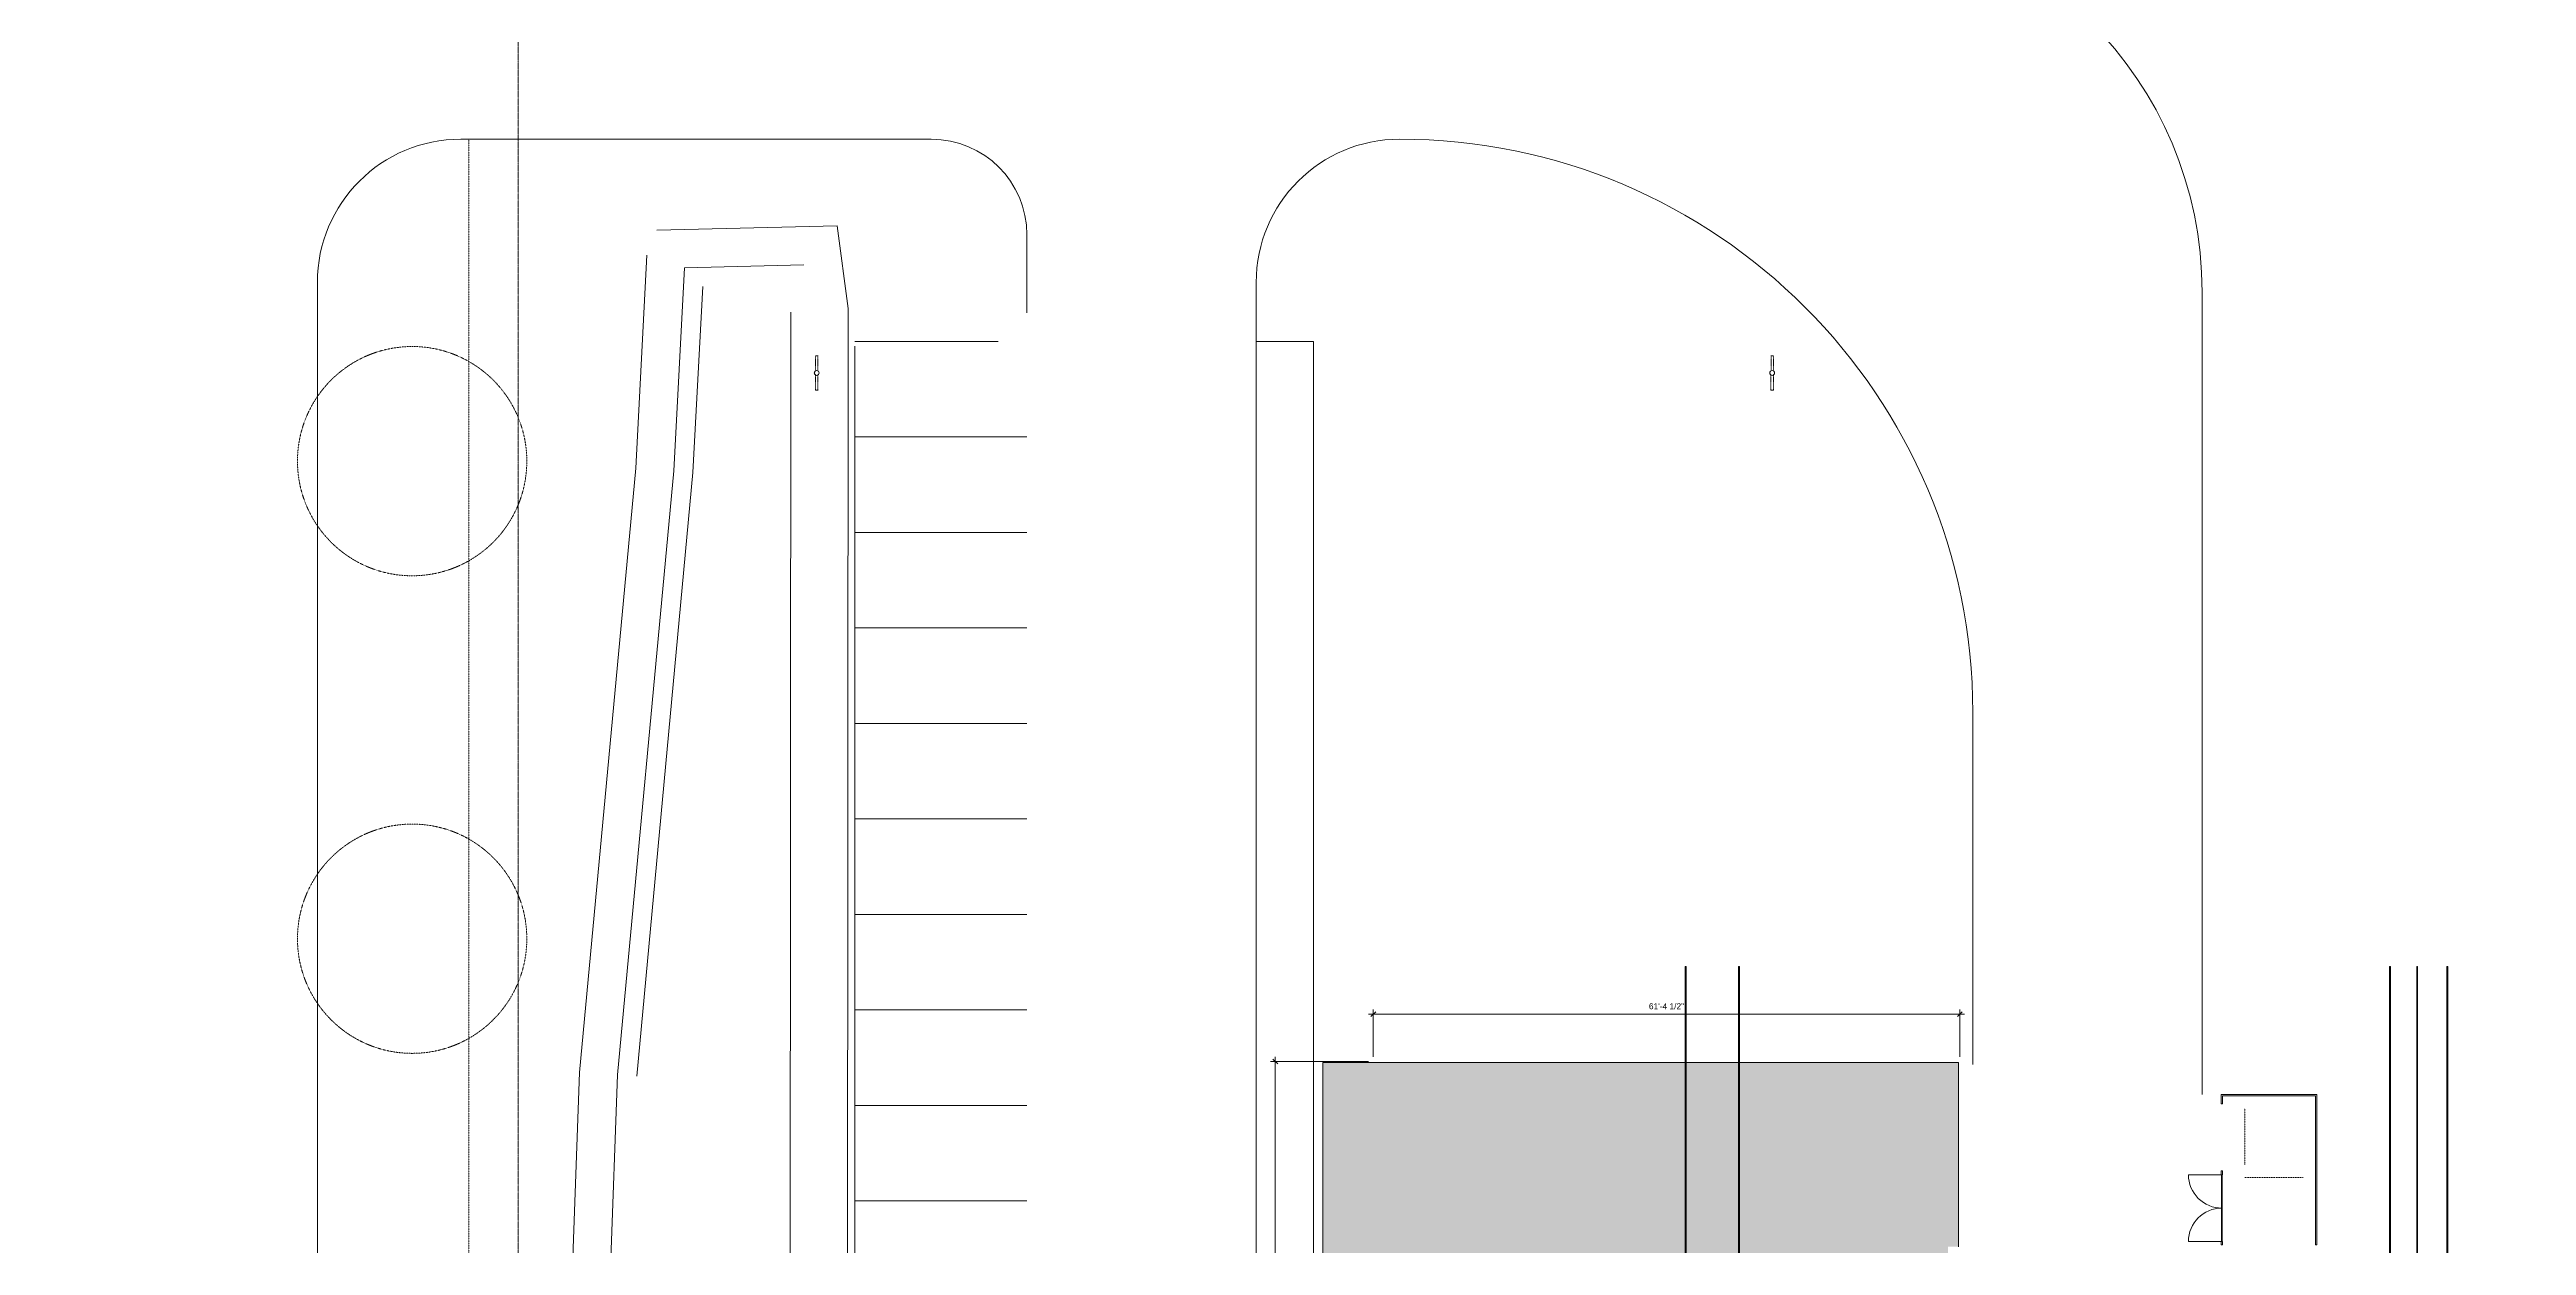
# Model space of a CAD drawing. Header units: inches. Extents: x -2804 to 58974, y -36095 to 66.
# Drawn here: x 24665 to 27776, y -21119 to -19616 of the extents above; entities that cross this region are included whole.
import ezdxf

# ---------------------------------------------------------------- set-up
doc = ezdxf.new("R2010")
doc.units = ezdxf.units.IN
doc.header["$MEASUREMENT"] = 0
doc.header["$XCLIPFRAME"] = 2
for name, pattern in [('Center 1_4_', [0.53125, 0.25, -0.09375, 0.09375, -0.09375]), ('Dash', [0.25, 0.125, -0.125]), ('Hidden 1_8_', [0.1875, 0.125, -0.0625])]:
    doc.linetypes.add(name, pattern=pattern)
for name, color, linetype, lineweight in [('15xx-Jefferson-REHAB-pr5_dwg', 45, 'Continuous', 9), ('A-DETL-HDLN', 90, 'Hidden 1_8_', 9), ('A-DIM', 7, 'Continuous', 9), ('A-DOOR', 31, 'Continuous', 13), ('A-GENM', 13, 'Continuous', 9), ('A-ROOF', 132, 'Continuous', 13), ('BMP', 80, 'Continuous', 9), ('Conc', 7, 'Continuous', 9), ('E-LITE-EQPM', 33, 'Continuous', 9), ('E-LITE-EQPM-HDLN', 30, 'Dash', 9), ('EOP-EX', 125, 'Continuous', 9), ('EOP-PR', 4, 'Continuous', 9), ('G-ANNO-REFR', 1, 'Continuous', 9), ('L-SITE-WALL', 31, 'Continuous', 13), ('PAINT', 190, 'Continuous', 9), ('PROP', 3, 'Center 1_4_', 9)]:
    doc.layers.add(name, color=color, linetype=linetype, lineweight=lineweight)
doc.styles.add('Arial_2', font='arial.ttf', dxfattribs={"height": 7.5})
picture_1 = doc.add_image_def('image1.jpg', size_in_pixel=(1920, 1080))

# ---------------------------------------------------------------- blocks, each defined once
blk = doc.blocks.new('Generic Models 7 - Generic Models 4-339926-Site Locator Map')
at = {"layer": 'A-GENM'}
for p, q in [((23407.7, -20768.7), (23406.7, -20768.7)), ((23406.7, -20768.7), (23406.7, -23030.7)), ((23407.7, -23030.7), (23407.7, -20768.7)), ((23406.7, -23030.7), (23407.7, -23030.7))]:
    blk.add_line(p, q, dxfattribs=at)
blk = doc.blocks.new('Generic Models 2 - Generic Models 4-422834-Site Locator Map')
at = {"layer": 'A-GENM'}
for p, q in [((23369.7, -20768.7), (23368.7, -20768.7)), ((23368.7, -20768.7), (23368.7, -23030.7)), ((23369.7, -23030.7), (23369.7, -20768.7)), ((23368.7, -23030.7), (23369.7, -23030.7))]:
    blk.add_line(p, q, dxfattribs=at)
blk = doc.blocks.new('Generic Models 3 - Generic Models 4-422876-Site Locator Map')
at = {"layer": 'A-GENM'}
for p, q in [((23335.7, -20768.7), (23334.7, -20768.7)), ((23334.7, -20768.7), (23334.7, -23030.7)), ((23335.7, -23030.7), (23335.7, -20768.7)), ((23334.7, -23030.7), (23335.7, -23030.7))]:
    blk.add_line(p, q, dxfattribs=at)
blk = doc.blocks.new('Generic Models 5 - Generic Models 4-422911-Site Locator Map')
at = {"layer": 'A-GENM'}
for p, q in [((22518, -20768.7), (22517, -20768.7)), ((22517, -20768.7), (22517, -23030.7)), ((22518, -23030.7), (22518, -20768.7)), ((22517, -23030.7), (22518, -23030.7))]:
    blk.add_line(p, q, dxfattribs=at)
blk = doc.blocks.new('Generic Models 6 - Generic Models 4-422932-Site Locator Map')
at = {"layer": 'A-GENM'}
for p, q in [((22451, -20768.7), (22450, -20768.7)), ((22450, -20768.7), (22450, -23030.7)), ((22451, -23030.7), (22451, -20768.7)), ((22450, -23030.7), (22451, -23030.7))]:
    blk.add_line(p, q, dxfattribs=at)
blk = doc.blocks.new('detail_Ryan_rvt-1-Site Locator Map')
at = {"lineweight": 9}
for name in ['Generic Models 6 - Generic Models 4-422932-Site Locator Map', 'Generic Models 5 - Generic Models 4-422911-Site Locator Map', 'Generic Models 3 - Generic Models 4-422876-Site Locator Map', 'Generic Models 2 - Generic Models 4-422834-Site Locator Map', 'Generic Models 7 - Generic Models 4-339926-Site Locator Map']:
    blk.add_blockref(name, (0, 0), dxfattribs=at)
blk = doc.blocks.new('Lighting-Street_Cooper_Navion-Lumark_4-6-LED-Squares - The Caretaker LED-964008-Site Locator Map')
at = {"layer": 'E-LITE-EQPM'}
blk.add_line((-1.7, -10.7), (1.6, -10.7), dxfattribs=at)
blk.add_circle((0, -32.4), 3, dxfattribs=at)
at = {"layer": 'E-LITE-EQPM-HDLN'}
for p, q in [((-1.5, -10.7), (-1.5, -29.9)), ((1.5, -10.7), (1.5, -29.9))]:
    blk.add_line(p, q, dxfattribs=at)
blk = doc.blocks.new('dumpster door - one-1001559-Site Locator Map')
at = {"layer": 'A-DOOR', "lineweight": 9}
for p, q in [((-42, 0.5), (42, 0.5)), ((-42, -0.5), (-42, 0.5)), ((-42, 0), (-42, -42)), ((42, 0.5), (42, -0.5)), ((42, 0), (42, -42)), ((42, -0.5), (-42, -0.5))]:
    blk.add_line(p, q, dxfattribs=at)
for centre, start, end in [((-42, 0), 270, 0), ((42, 0), 180, 270)]:
    blk.add_arc(centre, 42, start, end, dxfattribs=at)
blk = doc.blocks.new('15xx-Jefferson-REHAB-pr5_dwg__ARCHTICK-1286411-Site Locator Map')
at = {"layer": 'A-DIM'}
blk.add_line((-0.5, -0.5), (0.5, 0.5), dxfattribs=at)
blk = doc.blocks.new('15xx-Jefferson-REHAB-pr5_dwg-1211969-Site Locator Map')
at = {"layer": 'A-DIM'}
for p, q in [((15864.1, 12077.3), (15864.1, 12136.6)), ((16600.6, 12077.3), (16600.6, 12136.6)), ((16606.6, 12130.6), (15858.1, 12130.6)), ((15858.1, 12071.3), (15735, 12071.3)), ((15741, 11425.9), (15741, 12077.3))]:
    blk.add_line(p, q, dxfattribs=at)
at = {"xscale": 6, "yscale": 6, "zscale": 6}
for p, rotation in [((15864.1, 12130.6), 180), ((15741, 12071.3), 89.99999999999999)]:
    blk.add_blockref('15xx-Jefferson-REHAB-pr5_dwg__ARCHTICK-1286411-Site Locator Map', p, dxfattribs=dict(at, rotation=rotation))
blk.add_blockref('15xx-Jefferson-REHAB-pr5_dwg__ARCHTICK-1286411-Site Locator Map', (16600.6, 12130.6), dxfattribs=at)
at = {"layer": 'A-DIM', "insert": (16232.3, 12144.4), "char_height": 7.5, "width": 52.613, "attachment_point": 2, "line_spacing_factor": 0.938532, "style": 'Arial_2'}
blk.add_mtext('61\'-4 1/2"', dxfattribs=at)

msp = doc.modelspace()

# ---------------------------------------------------------------- hatches: boundary and pattern name
at = {"layer": 'A-ROOF', "lineweight": 5}
h = msp.add_hatch(color=256, dxfattribs=at)
h.paths.add_polyline_path([(26325.8, -22808.3), (26326.9, -22808.3), (26325.3, -22792.7), (26239.9, -22792.7), (26239.9, -22808.3), (26325.8, -22808.3)], flags=0)
h.paths.add_polyline_path([(26280.3, -22792), (26325.3, -22792), (26323.6, -22776.6), (26239.9, -22776.6), (26239.9, -22792)], flags=0)
h.paths.add_polyline_path([(26898.8, -22783.6), (27064.7, -22783.6), (27064.7, -22657.2), (26773.9, -22657.2), (26773.9, -22696.3), (26773.9, -22696.9), (26773.9, -22712.3), (26773.9, -22713), (26773.9, -22744.5), (26773.9, -22745.2), (26773.9, -22783.6), (26889, -22783.6)], flags=0)
h.paths.add_polyline_path([(26489.7, -22783.6), (26769.1, -22783.6), (26769.1, -22745.2), (26769.1, -22744.5), (26769.1, -22713), (26769.1, -22712.3), (26769.1, -22696.9), (26769.1, -22696.3), (26769.1, -22652.5), (27064.7, -22652.5), (27064.7, -22599.7), (27027.5, -22599.7), (27027.5, -22634), (26886, -22634), (26886, -22599.7), (26886, -22599), (26886, -22547.6), (26954.2, -22547.6), (26954.2, -22544.5), (26964.2, -22544.5), (26965.8, -22547.6), (27027.5, -22547.6), (27027.5, -22599), (27064.7, -22599), (27065.2, -22446.7), (27079.7, -22446.7), (27079.7, -22435.8), (27047.1, -22435.8), (27049.1, -21120.5), (27062.4, -21120.5), (27062.4, -20889.1), (26263.9, -20889.1), (26263.9, -22502.5), (26325.3, -22502.5), (26325.8, -22301.9), (26341.8, -22301.9), (26341.8, -22336.7), (26968.8, -22337.2), (26968.8, -22353.2), (26341.8, -22353.2), (26341.8, -22502.5), (26341.8, -22504.3), (26341.8, -22550.8), (26341.8, -22551.4), (26341.8, -22599), (26341.8, -22599.7), (26341.8, -22615.1), (26341.8, -22615.8), (26341.8, -22647.3), (26341.8, -22647.9), (26341.8, -22663.3), (26341.8, -22664), (26341.8, -22695.5), (26341.8, -22696.2), (26341.8, -22711.6), (26341.8, -22712.3), (26341.8, -22743.8), (26341.8, -22744.4), (26341.8, -22759.8), (26341.8, -22760.5), (26341.8, -22775.9), (26341.8, -22776.6), (26341.8, -22783.6)], flags=0)
h.paths.add_polyline_path([(26323.4, -22775.9), (26325.3, -22775.9), (26325.3, -22760.5), (26239.9, -22760.5), (26239.9, -22775.9), (26280.3, -22775.9)], flags=0)
h.paths.add_polyline_path([(26239.9, -22759.8), (26325.3, -22759.8), (26325.3, -22744.4), (26239.9, -22744.4)], flags=0)
h.paths.add_polyline_path([(26280.3, -22743.8), (26325.3, -22743.8), (26325.3, -22712.3), (26239.9, -22712.3), (26239.9, -22743.8)], flags=0)
h.paths.add_polyline_path([(27014.7, -22733.9), (26898.8, -22733.9), (26898.8, -22670.5), (27014.7, -22670.5), (27014.7, -22727.5)], flags=0)
h.paths.add_polyline_path([(26239.9, -22711.6), (26325.3, -22711.6), (26325.3, -22696.2), (26239.9, -22696.2)], flags=0)
h.paths.add_polyline_path([(26325.3, -22695.5), (26325.3, -22664), (26239.9, -22664), (26239.9, -22695.5), (26305.4, -22695.5)], flags=0)
h.paths.add_polyline_path([(26280.3, -22663.3), (26325.3, -22663.3), (26325.3, -22647.9), (26239.9, -22647.9), (26239.9, -22663.3)], flags=0)
h.paths.add_polyline_path([(26325.3, -22647.3), (26325.3, -22615.8), (26239.9, -22615.8), (26239.9, -22647.3), (26294.1, -22647.3)], flags=0)
h.paths.add_polyline_path([(26239.9, -22615.1), (26325.3, -22615.1), (26325.3, -22599.7), (26239.9, -22599.7)], flags=0)
h.paths.add_polyline_path([(26282.7, -22599), (26325.3, -22599), (26325.3, -22551.4), (26239.9, -22551.4), (26239.9, -22599), (26280.3, -22599)], flags=0)
h.paths.add_polyline_path([(26250.2, -22550.8), (26325.3, -22550.8), (26325.3, -22503.2), (26263.9, -22503.2), (26263.9, -22519.1), (26239.9, -22519.1), (26239.9, -22550.8)], flags=0)
h.paths.add_polyline_path([(27011.2, -22514.7), (26936.8, -22514.7), (26938.4, -22470.7), (27011.2, -22472.6), (27011.2, -22509.8)], flags=0)
h.paths.add_polyline_path([(26749.9, -22485), (26661.8, -22483.2), (26661.8, -22455.7), (26661.8, -22455), (26661.8, -22425.5), (26749.9, -22427.1), (26749.9, -22455), (26797.9, -22455), (26797.9, -22425.5), (26886.1, -22425.5), (26886.1, -22485), (26797.9, -22485), (26797.9, -22455.7), (26749.9, -22455.7), (26749.9, -22478.5)], flags=0)

# ---------------------------------------------------------------- linework, layer by layer
at = {"layer": 'A-DETL-HDLN'}
for p, q in [((25191.2, -23103.1), (25191.2, -19729.1)), ((27421.9, -21017.7), (27421.9, -20946.7)), ((27421.9, -21033.7), (27494.9, -21033.7))]:
    msp.add_line(p, q, dxfattribs=at)
for centre in [(25120.2, -20133.6), (25120.2, -20733.6)]:
    msp.add_circle(centre, 144, dxfattribs=at)
at = {"layer": 'A-ROOF', "lineweight": 9}
for p, q in [((27062.4, -20889.1), (26263.9, -20889.1)), ((26263.9, -20889.1), (26263.9, -22502.5)), ((27062.4, -21120.5), (27062.4, -20889.1))]:
    msp.add_line(p, q, dxfattribs=at)
at = {"layer": 'BMP'}
for p, q in [((25427.4, -19843.6), (25654.1, -19838.1)), ((25654.1, -19838.1), (25667.8, -19941.8)), ((25401.1, -20142.4), (25415.1, -19874.9)), ((25449, -20145.9), (25462.3, -19890.8)), ((25462.3, -19890.8), (25612.2, -19887.1)), ((25472.9, -20147.7), (25485.1, -19914.2)), ((25595.8, -19946.6), (25594.1, -22799.5)), ((25667.8, -19941.8), (25666.1, -22825.2)), ((25330.4, -20901.5), (25401.1, -20142.4)), ((25378.3, -20904.6), (25449, -20145.9)), ((25402.3, -20906.1), (25472.9, -20147.7)), ((25321.4, -21145.9), (25330.4, -20901.5)), ((25369.3, -21147.7), (25378.3, -20904.6))]:
    msp.add_line(p, q, dxfattribs=at)
at = {"layer": 'Conc'}
for p, q in [((25676.2, -22923.1), (25676.2, -19989.3)), ((26252.2, -19983.1), (26180.2, -19983.1)), ((26180.2, -19983.1), (26180.2, -20067.1)), ((26180.2, -19983.1), (26180.2, -22983.1)), ((26252.2, -19983.1), (26252.2, -21649.2))]:
    msp.add_line(p, q, dxfattribs=at)
at = {"layer": 'EOP-EX'}
msp.add_line((25001.2, -22923.1), (25001.2, -19909.1), dxfattribs=at)
at = {"layer": 'EOP-PR'}
for p, q in [((25772.2, -19729.1), (25181.2, -19729.1)), ((25892.2, -19947.1), (25892.2, -19849.1)), ((26180.2, -19909.1), (26180.2, -19983.1)), ((27368.2, -19921.1), (27368.2, -20929.3)), ((25856.2, -19983.1), (25676.2, -19983.1)), ((27080.2, -20891.6), (27080.2, -20449.1))]:
    msp.add_line(p, q, dxfattribs=at)
for centre, radius, start, end in [((26888.2, -19921.1), 480, 0, 90), ((25181.2, -19909.1), 180, 90, 180), ((25772.2, -19849.1), 120, 0, 90), ((26360.2, -19909.1), 180, 90, 180), ((26360.2, -20449.1), 720, 0, 90)]:
    msp.add_arc(centre, radius, start, end, dxfattribs=at)
at = {"layer": 'L-SITE-WALL', "lineweight": 9}
for p, q in [((27392.2, -20929.3), (27512.2, -20929.3)), ((27392.2, -20941.1), (27392.2, -20929.3)), ((27510.7, -20930.8), (27393.7, -20930.8)), ((27393.7, -20930.8), (27393.7, -20941.1)), ((27510.7, -21118.1), (27510.7, -20930.8)), ((27512.2, -20929.3), (27512.2, -21118.1)), ((27392.2, -20941.1), (27393.7, -20941.1)), ((27392.2, -21030.1), (27392.2, -21025.1)), ((27393.7, -21025.1), (27392.2, -21025.1)), ((27393.7, -21025.1), (27393.7, -21030.1)), ((27392.2, -21030.1), (27393.7, -21030.1)), ((27392.2, -21118.1), (27392.2, -21114.1)), ((27393.7, -21114.1), (27392.2, -21114.1)), ((27392.2, -21118.1), (27393.7, -21118.1)), ((27393.7, -21114.1), (27393.7, -21118.1)), ((27510.7, -21118.1), (27512.2, -21118.1))]:
    msp.add_line(p, q, dxfattribs=at)
at = {"layer": 'PAINT'}
for p, q in [((25892.2, -20103.1), (25676.2, -20103.1)), ((25892.2, -20223.1), (25676.2, -20223.1)), ((25892.2, -20343.1), (25676.2, -20343.1)), ((25892.2, -20463.1), (25676.2, -20463.1)), ((25892.2, -20583.1), (25676.2, -20583.1)), ((25892.2, -20703.1), (25676.2, -20703.1)), ((25892.2, -20823.1), (25676.2, -20823.1)), ((25892.2, -20943.1), (25676.2, -20943.1)), ((25892.2, -21063.1), (25676.2, -21063.1))]:
    msp.add_line(p, q, dxfattribs=at)
at = {"layer": 'PROP'}
msp.add_line((25253.2, -23518.2), (25253.2, -18529.1), dxfattribs=at)

# ---------------------------------------------------------------- block references
at = {"color": 10, "lineweight": 5}
msp.add_blockref('detail_Ryan_rvt-1-Site Locator Map', (4269, 0), dxfattribs=at)
at = {"layer": '15xx-Jefferson-REHAB-pr5_dwg', "color": 7}
msp.add_blockref('15xx-Jefferson-REHAB-pr5_dwg-1211969-Site Locator Map', (10463.2, -32959.1), dxfattribs=at)
at = {"layer": 'A-DOOR', "lineweight": 9, "rotation": 270}
msp.add_blockref('dumpster door - one-1001559-Site Locator Map', (27393, -21072.1), dxfattribs=at)
at = {"layer": 'E-LITE-EQPM'}
for p in [(25628.3, -19990.4), (26828.3, -19990.4)]:
    msp.add_blockref('Lighting-Street_Cooper_Navion-Lumark_4-6-LED-Squares - The Caretaker LED-964008-Site Locator Map', p, dxfattribs=at)
at = {"layer": 'E-LITE-EQPM', "rotation": 180}
for p in [(25628.2, -20055.2), (26828.2, -20055.2)]:
    msp.add_blockref('Lighting-Street_Cooper_Navion-Lumark_4-6-LED-Squares - The Caretaker LED-964008-Site Locator Map', p, dxfattribs=at)

# ---------------------------------------------------------------- pictures from other files: only their frames are drawn
at = {"layer": 'G-ANNO-REFR'}
image = msp.add_image(picture_1, insert=(2622.3, -39288.8), size_in_units=(58514.3, 32914.3), dxfattribs=at)
image.set_boundary_path([(6.221, 974.7155), (6.221, 84.0795), (1848.55, 84.0795), (1848.55, 974.7155), (6.221, 974.7155)])
image.dxf.flags = 15

doc.saveas('drawing.dxf')
